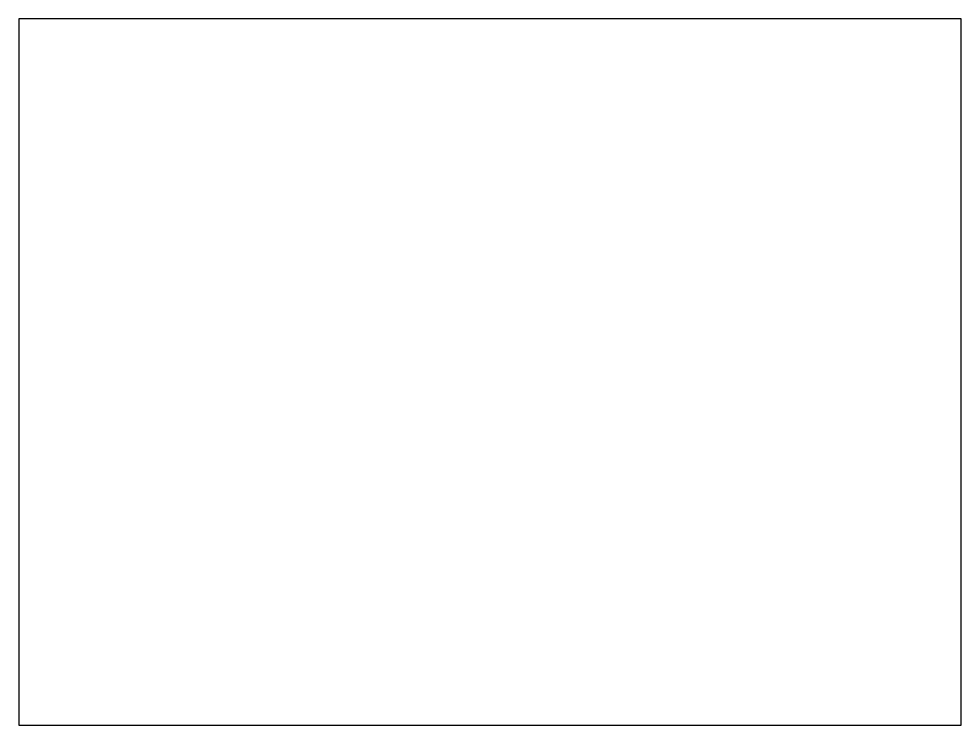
# Model space of a CAD drawing. Header units: centimetres. Extents: x 0 to 400, y 0 to 300.
import ezdxf

# ---------------------------------------------------------------- set-up
doc = ezdxf.new("R2010")
doc.units = ezdxf.units.CM
doc.layers.add('WALL', color=7, linetype='Continuous')

msp = doc.modelspace()

# ---------------------------------------------------------------- linework, layer by layer
at = {"layer": 'WALL'}
for p, q in [((400, 300), (0, 300)), ((0, 300), (0, 0)), ((400, 0), (400, 300)), ((0, 0), (400, 0))]:
    msp.add_line(p, q, dxfattribs=at)

doc.saveas('drawing.dxf')
